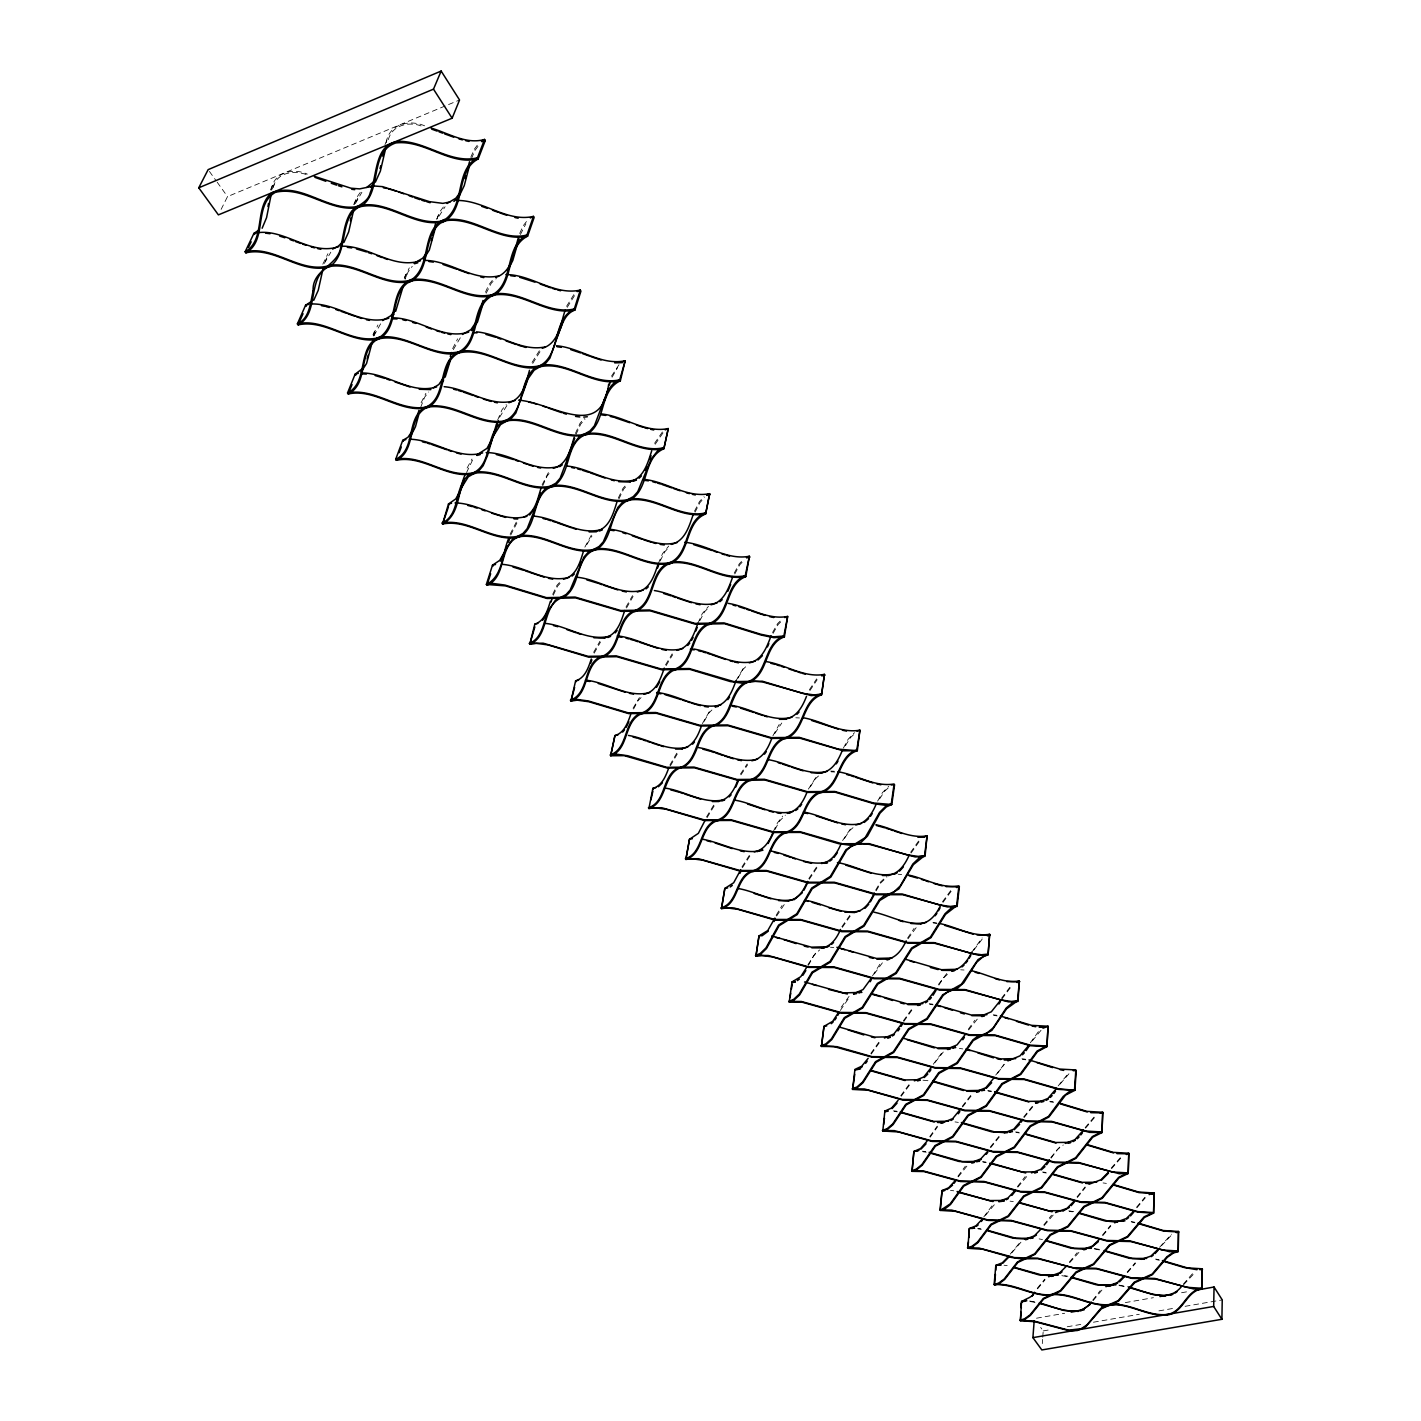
<?xml version="1.0" encoding="UTF-8"?>
<svg xmlns="http://www.w3.org/2000/svg" width="1421" height="1421" viewBox="0 0 1421 1421"><rect width="100%" height="100%" fill="white"/><g stroke="black" fill="none" stroke-linecap="round" stroke-linejoin="round"><path stroke-width="0.75" stroke-dasharray="5 3.75" d="M1042.303 1343.609L1042.605 1339.381M1042.748 1337.268L1043.209 1330.926L1040.669 1327.409M271.233 190.236C273.152 172.492 293.028 167.465 307.327 174.126M420.616 407.454L424.701 397.098L428.733 391.983M354.078 204.642L357.008 197.057L361.147 191.178M466.568 472.518L472.625 459.942M386.21 142.633C388.892 123.574 410.403 118.955 425.643 126.291M497.67 419.994L502.057 409.692L506.231 404.594M373.208 334.841L377.915 324.983M373.901 335.836L380.775 323.526M510.121 534.189L516.267 522.146M510.743 535.06L516.889 523.035M404.381 278.143L409.301 267.876M406.477 275.39L405.092 279.173L408.093 271.944L412.25 266.349M436.904 219.029L440.048 211.48L444.382 205.636M542.111 484.827L548.524 472.323M542.733 485.733L547.209 475.875L551.384 471.008M471.541 158.459L474.863 150.59L479.357 144.48M575.381 433.494L580.07 423.227L584.404 418.165M576.02 434.435L580.692 424.186L585.026 419.106M658.243 563.64L662.577 553.586L668.687 546.09M421.113 402.782L425.891 393.351M552.662 594.387L556.996 585.292L561.046 580.816M553.249 595.239L557.583 586.145L561.632 581.669M470.777 157.305L474.152 149.471L478.646 143.361M452.642 348.642L457.633 338.837M453.317 349.619L460.546 337.381M584.848 547.156L591.331 535.184M485.485 292.229L488.682 285.035L493.016 279.475M486.16 293.259L491.382 283.045L496.373 278.463M436.727 219.207L438.361 215.086M519.713 233.435L523.088 225.921L527.582 220.113M520.406 234.501L525.859 223.843M618.295 498.043L623.055 488.238L627.389 483.389M618.899 498.949L623.659 489.144L627.993 484.312M697.906 623.215L702.311 613.57L708.44 606.394M404.274 278.09L405.767 274.36M373.705 335.942L375.215 332.194M372.995 334.947L374.505 331.2M669.859 765.102L677.497 751.904M273.223 187.323C276.846 171.568 295.461 169.969 308.073 175.209M593.605 652.363L599.893 641.315M670.392 765.848L678.03 752.668M467.118 468.042L471.967 459.036M594.173 653.18L600.461 642.132M499.588 417.241L506.888 405.553M625.968 607.104L632.505 595.648M626.537 607.957L633.091 596.483M702.383 723.591L710.34 709.914M532.058 362.426L539.66 350.241M532.715 363.421L540.3 351.236M660.143 560.975L664.939 551.597L669.273 546.961M736.096 680.57L744.409 666.378M566.553 306.332L574.475 293.614M567.21 307.345L575.132 294.644M694.478 511.276L699.505 501.506L703.999 496.693M695.047 512.164L700.091 502.412L704.567 497.599M384.967 144.587L387.613 138.494M706.539 816.933L714.23 804.25M707.054 817.661L714.745 804.997M353.793 204.429L357.008 197.057M355.339 203.665L361.893 192.261M633.056 708.226L639.397 697.622M322.816 264.199L327.914 253.737M324.361 263.382L330.809 252.192M633.606 709.008L638.065 700.642L642.114 696.539M773.273 831.676L777.358 823.079L782.651 816.116M325.285 261.286L326.812 257.823M356.156 201.746L357.755 198.141M388.359 139.613C392.072 125.226 408.662 121.247 421.238 125.972M665.543 664.85L672.151 653.855M666.094 665.65L672.701 654.672M772.9 735.829L779.223 724.426M699.807 620.657L704.674 611.669L708.99 607.247M611.474 376.228L619.432 364.096M612.096 377.204L617.655 367.506M734.248 573.072L739.346 563.728L743.805 559.128M734.817 573.942L739.897 564.599L744.373 559.998M741.94 866.988L749.702 854.803M742.437 867.698L750.199 855.513M775.067 829.455L779.436 821.214L785.351 815.139M704.212 721.246L708.919 712.933L713.076 708.848M586.784 544.634L591.935 536.054M808.371 789.117L816.791 776.044M439.071 216.152L445.093 206.72M737.996 678.119L742.899 669.486L747.215 665.259M270.434 189.934L273.951 182.616M272.086 189.188L274.715 183.7M654.566 443.316L662.559 431.735M655.17 444.258L663.163 432.677M772.527 632.54L777.66 623.57L782.118 619.183M773.077 633.375L778.193 624.423L782.651 620.018M843.399 748.05L848.177 739.222L854.501 732.668M807.927 964.717L817.057 950.773M808.389 965.374L813.931 955.356L819.633 949.921M776.15 915.337L782.065 905.497M776.63 916.012L784.428 904.289M808.798 878.569L816.933 866.437M809.277 879.279L817.412 867.147M740.448 774.108L747.144 763.983M740.963 774.854L747.659 764.729M842.617 840.522L851.055 827.963M221.125 209.384L227.52 196.595L459.551 99.985M774.8 733.485L781.781 723.005M877.627 801.107L882.441 792.634L888.747 786.364M809.384 689.789L816.649 678.901M809.899 690.588L817.164 679.718M840.344 1010.438L849.509 997.027M872.476 975.89L880.079 963.847M841.871 926.723L850.024 915.053M842.333 927.398L850.486 915.728M875.656 890.15L880.31 882.281L886.384 876.455M876.118 890.86L880.771 882.974L886.846 877.166M810.29 786.861L815.263 778.921L819.544 775.031M910.63 852.316L919.458 839.829M911.11 853.026L919.92 840.557M845.388 745.723L850.575 737.481L854.998 733.449M870.807 1053.458L880.025 1040.527M871.251 1054.062L880.469 1041.149M841.179 1007.258L849.065 996.387M903.383 1020.793L912.957 1007.453M903.809 1021.433L913.383 1008.093M874.288 973.918L882.477 962.692M907.593 938.109L914.094 928.375M908.037 938.784L916.545 927.185M971.804 952.194L982.16 937.949M844.518 838.372L849.527 830.734L853.79 827.004M942.514 901.731L951.36 889.741M942.958 902.424L951.804 890.434M900.754 1095.698L910.008 1083.246M901.18 1096.302L910.435 1083.85M879.599 798.886L884.821 790.982L889.226 787.11M933.277 1064.258L942.887 1051.398M938.446 984.451L946.972 973.278M938.89 985.09L943.58 977.808L949.619 972.444M1001.556 998.235L1011.93 984.522M1001.983 998.892L1012.338 985.179M973.74 950.152L982.586 938.624M929.76 1136.64L937.167 1126.178M930.169 1137.209L937.576 1126.764M962.23 1106.337L971.857 1093.939M962.639 1106.941L972.266 1094.543M935.071 1062.428L943.295 1052.02M995.73 1075.075L1005.731 1062.286M968.305 1029.266L974.842 1020.242M968.713 1029.905L977.257 1019.159M1030.332 1042.783L1038.662 1031.291M957.878 1176.304L965.321 1166.215M958.269 1176.872L967.577 1165.273M990.259 1147.102L999.922 1135.148M990.668 1147.688L1000.313 1135.734M1023.688 1116.977L1033.689 1104.65M1024.079 1117.563L1034.079 1105.236M997.578 1073.246L1004.15 1064.56M1058.183 1085.893L1068.556 1073.157M1032.25 1040.9L1041.113 1030.207M983.794 1216.909L992.604 1205.026M985.517 1215.31L994.842 1204.12M1017.436 1186.624L1025.18 1176.57M1017.827 1187.174L1027.49 1175.647M1050.758 1157.582L1060.777 1145.681M1051.149 1158.151L1057.366 1149.571L1063.299 1144.971M1085.147 1127.617L1095.52 1115.343M1085.52 1128.203L1095.893 1115.947M1060.084 1084.063L1068.947 1073.779M1010.224 1254.157L1020.917 1241.279M1011.947 1252.612L1021.29 1241.812M1043.796 1224.92L1051.558 1215.221M1044.169 1225.47L1053.831 1214.333M1077.011 1196.926L1085.058 1186.926M1077.384 1197.477L1085.431 1187.494M1111.258 1168.044L1121.631 1156.214M1111.613 1168.613L1122.004 1156.783M1037.241 1288.314L1044.737 1279.22M1037.596 1288.829L1045.11 1279.735M1069.356 1262.097L1077.136 1252.718M1069.729 1262.612L1079.392 1251.865M1102.465 1235.062L1110.512 1225.435M1102.82 1235.613L1110.867 1225.968M1136.569 1207.228L1144.917 1197.281M1136.924 1207.779L1145.273 1197.85M1092.749 1300.144L1100.209 1290.659M1093.104 1300.641L1102.305 1289.611M1127.155 1272.079L1135.201 1262.772M1127.492 1272.594L1135.539 1263.287M1159.572 1247.318L1171.455 1234.192M1161.454 1245.755L1171.81 1234.742M1183.391 1284.104L1193.267 1272.807M1183.711 1284.62L1195.594 1271.955M1036.513 1318.208L1064.649 1313.27M1125.29 1302.613L1153.426 1297.675M1181.579 1292.737L1188.08 1291.582M1043.209 1330.926L1049.764 1329.79M1067.224 1326.77L1082.518 1324.123M1093.424 1322.223L1139.269 1314.283M1158.914 1310.873L1174.208 1308.226M1185.114 1306.325L1222.238 1299.895M795.813 717.783L799.437 717.96M830.681 771.07L834.234 771.248M831.178 771.834L834.731 772.012M898.196 874.27L901.642 874.466M830.486 947.256L833.79 947.452M960.703 969.815L964.042 970.01M922.993 1080.191L929.529 1080.884M932.94 922.371L936.528 922.868M933.384 923.046L936.972 923.561M929.227 1003.688L932.691 1004.185M929.654 1004.327L933.135 1004.825M993.279 1014.772L996.76 1015.269M993.688 1015.411L997.169 1015.908M959.388 1048.432L962.799 1048.911M1021.983 1058.716L1025.394 1059.213M1022.374 1059.338L1025.802 1059.817M987.755 1090.529L991.13 1091.008M988.163 1091.133L991.521 1091.612M1049.764 1101.257L1053.121 1101.737M1050.155 1101.861L1053.512 1102.341M893.578 1110.778L896.882 1111.24M894.004 1111.364L897.308 1111.826M955.019 1121.915L958.322 1122.395M1015.642 1131.898L1018.946 1132.359M1016.033 1132.466L1019.337 1132.946M922.495 1151.188L925.746 1151.649M922.904 1151.756L926.155 1152.218M982.586 1161.579L985.837 1162.041M982.977 1162.147L986.227 1162.609M1042.659 1171.97L1045.927 1172.449M1043.032 1172.538L1046.3 1173M1103.087 1182.929L1106.355 1183.391M950.525 1190.354L953.74 1190.816M1010.065 1201.136L1013.28 1201.598M1068.841 1210.834L1075.431 1211.971M1069.214 1211.367L1072.429 1211.829M977.719 1228.348L980.881 1228.81M978.092 1228.899L981.254 1229.343M1094.241 1248.508L1100.724 1249.645M1094.596 1249.041L1101.08 1250.178M1004.096 1265.223L1007.205 1265.667M1061.86 1275.667L1068.237 1276.786M1118.895 1285.081L1128.647 1287.017M1119.233 1285.596L1125.61 1286.698M1029.692 1301.014L1035.98 1302.116M1030.065 1301.512L1036.353 1302.613M1155.664 1259.042L1158.985 1259.717M1156.019 1259.574L1159.323 1260.249M1039.142 1238.899L1042.463 1239.556M1064.613 1275.596L1067.882 1276.253M1131.205 1221.527L1134.58 1222.202M1131.56 1222.06L1134.917 1222.753M209.42 171.426L215.885 180.414M217.182 182.208L227.52 196.595"/><path stroke-width="1.5" d="M1034.186 1320.713L1032.907 1337.641L1041.842 1349.95L1221.9 1319.292L1222.238 1299.895L1214.049 1287.017L1196.731 1290.073M1221.9 1319.292L1213.676 1306.45L1214.049 1287.017M1162.414 1260.569L1187.21 1267.852L1202.202 1268.811L1202.095 1288.794C1186.162 1291.121 1183.462 1312.578 1167.582 1314.976C1146.783 1317.303 1128.167 1301.512 1107.279 1305.295C1086.568 1305.526 1067.846 1291.156 1046.815 1295.366C1028.893 1294.122 1011.876 1283.66 994.132 1284.531L995.819 1265.383L1002.356 1262.789L1008.839 1256.164M1060.315 1103.389L1086.852 1111.364L1102.732 1112.27L1101.986 1132.555L1092.678 1137.209L1075.981 1158.346L1057.792 1167.352L1041.717 1187.867L1023.99 1196.571L1008.501 1216.465L991.219 1224.884L977.968 1242.576L972.444 1246.768L967.843 1248.295L969.335 1228.543L975.907 1225.843L982.408 1218.987M1021.06 1312.24L1020.385 1320.731L1034.914 1321.708L1068.983 1330.66L1077.225 1330.553L1085.697 1326.788L1101.257 1308.865L1118.576 1301.121L1134.686 1282.666L1152.431 1274.655L1167.28 1257.301L1173.337 1253.073L1178.222 1251.546L1178.489 1231.474L1163.266 1230.515L1138.061 1223.072M1021.397 1307.995C1018.075 1297.87 1031.557 1300.41 1034.488 1292.24M995.446 1274.406L994.505 1285.046L999.07 1283.589L1004.576 1279.539L1017.862 1262.452L1035.021 1254.352L1050.528 1235.151L1068.13 1226.785L1084.223 1206.98L1102.27 1198.329L1118.966 1177.938L1128.203 1173.48L1128.789 1153.266L1113.123 1152.342L1087.047 1144.544M995.819 1270.161L995.819 1265.383L1001.148 1265.01M968.465 1241.883L967.843 1248.295L982.781 1249.254L1011.45 1257.443L1020.971 1258.793L1038.058 1258.704L1076.496 1268.704L1096.675 1268.846L1131.827 1278.367L1155.273 1278.989L1193.516 1288.936L1202.095 1288.794L1202.202 1268.811L1199.715 1269.415M968.891 1237.62L969.335 1228.543L974.717 1228.153M955.161 1180.673L948.677 1187.778L942.052 1190.585L940.365 1210.408L955.516 1211.349L988.057 1220.408L1011.645 1220.959L1047.472 1230.693L1071.15 1231.243L1106.888 1240.977L1130.672 1241.545L1169.519 1251.706L1178.222 1251.546L1178.489 1231.474L1175.966 1232.114M883.631 1124.562L884.466 1118.096M854.749 1074.312L852.618 1089.41L868.426 1090.298L902.672 1100.014L927.274 1100.369L964.983 1110.796L989.673 1111.169L1027.259 1121.578L1052.055 1121.968L1089.552 1132.359L1101.986 1132.555L1102.732 1112.27L1100.138 1112.998M789.952 997.684L790.68 993.368M791.408 989.034L792.136 984.717M766.203 661.6C785.795 664.691 804.108 678.101 824.464 674.371L821.533 694.869C800.503 701.85 805.796 734.604 782.918 739.346C765.653 748.316 769.667 776.843 748.476 781.141C731.726 789.739 735.865 817.484 715.26 821.462C699.558 829.171 703.448 854.092 685.828 859.456L689.487 839.26L698.368 833.345L705.313 819.899M267.965 206.507L268.516 203.487M270.967 195.583L266.562 217.679L262.139 228.23M350.365 220.823L350.987 217.822M382.906 156.381L383.581 153.237M684.727 542.289C706.788 544.261 726.788 560.585 749.4 556.25L745.794 576.642C723.911 584.795 731.087 619.325 707.178 625.151C689.363 635.294 694.993 665.365 672.861 670.676C655.596 680.375 661.316 709.594 639.805 714.532C623.641 723.253 628.935 749.435 610.639 755.777L614.938 735.581C624.263 732.881 627.78 722.827 630.675 714.585M686.29 857.289L689.487 839.26L692.364 838.71M322.94 269.155L318.251 290.275L313.721 300.328M371.787 343.775L366.547 363.474L361.112 371.893M351.928 213.31L352.586 210.361M353.669 209.953L348.66 231.943L343.918 242.44M402.836 287.451L395.677 311.306M650.907 799.881L652.896 791.231M385.73 148.175L380.366 171.106L375.41 182.048M432.748 235.14L433.458 232.156M643.624 479.374C666.165 481.346 686.556 498.256 709.647 493.673L705.633 513.976C683.323 522.786 691.53 558.258 667.071 564.705C648.988 575.487 655.49 606.376 632.878 612.256C615.346 622.558 621.918 652.559 599.946 658.03C583.534 667.337 589.591 694.176 570.94 701.05L575.612 680.872C585.168 677.959 588.472 667.479 591.296 658.989M467.154 171.035L469.498 161.745M469.001 167.447L464.223 185.689L458.947 196.578M417.934 414.346L418.911 410.385M418.591 415.287L415.447 426.762L410.758 435.945M448.219 364.788L449.249 360.668M449.924 361.644L445.182 377.116M431.274 241.002L432.02 238.089M434.506 227.662L435.643 223.257M435.981 225.797L429.302 250.078L423.422 259.226M481.879 304.769L482.998 300.47M483.673 301.501L477.545 321.892L471.63 330.613M465.218 178.726L466.017 175.689M514.722 250.931L518.345 237.627M464.845 475.325C457.846 491.257 459.853 515.006 442.553 524.029L448.468 504.011L455.786 498.895L460.546 490.103M464.472 480.014L458.255 497.208M574.617 687.48L570.94 701.05L577.263 700.18L588.845 701.743L628.704 713.626L656.413 713.306L700.233 726.024L728.085 725.722L771.763 738.423L799.739 738.156L843.275 750.821L857.307 750.697L859.936 730.181C839.971 733.716 821.995 720.749 802.776 717.694M450.297 356.547L451.398 352.515M380.029 168.548L380.828 165.653M496.515 423.867L487.492 455.573L483.158 465.697L479.055 470.635L468.308 476.799L461.274 488.042M496.089 428.751L489.552 446.62M529.5 370.313C526.019 382.533 523.088 398.75 508.807 402.729M528.985 375.375L522.111 393.972M513.478 255.283L514.313 252.387M519.02 238.692L512.803 260.469L507.457 270.86M367.151 358.927L368.252 355.09M563.267 319.796L560.762 328.198M509.002 537.742C501.95 553.071 503.389 576.073 486.373 584.44L505.503 585.896L547.067 598.49L575.683 597.921L621.35 611.367L650.108 610.835L695.615 624.245L724.532 623.73L761.212 635.063L773.894 637.692L784.392 636.892L787.66 616.43C766.896 620.373 748.228 606.501 728.227 603.357M508.558 542.254L509.624 538.612M550.407 601.296C547.671 610.053 544.598 620.977 534.829 624.139L529.767 644.264L536.179 643.322L547.973 644.921L588.667 657.141L616.821 656.697L661.547 669.771L689.824 669.362L730.252 681.547L742.046 683.128L755.19 681.316L762.846 682.027L811.213 695.597L821.533 694.869L824.464 674.371L821.587 675.472M534.847 626.892L529.767 644.264C550.389 636.111 541.081 602.717 564.155 597.033C581.828 585.932 574.439 555.167 597.069 549.11C615.311 537.493 607.993 505.769 631.279 499.286C649.504 487.74 642.914 457.598 663.856 448.77L668.261 428.556C644.69 433.405 623.89 415.873 600.87 413.902M497.172 424.808L498.327 420.936M540.939 488.522C537.564 498.86 535.38 512.821 523.727 517.084M540.424 493.211L535.397 507.368L529.642 515.024M574.137 437.331C570.567 449.178 567.228 464.703 553.32 468.326M574.759 438.272L566.517 459.978M565.132 310.329C560.496 324.041 558.684 343.349 542.307 348.305M559.732 330.276L549.909 358.128L545.504 363.492L534.118 370.206L528.008 378.803L515.859 413.014L511.596 418.147L500.547 424.595L493.211 436.3M608.685 384.061C601.332 441.753 551.881 402.463 518.594 400.171M608.046 389.105L605.453 397.134M507.51 545.877L500.37 561.188M550.993 602.131L552.094 598.65M490.654 573.764L486.994 585.292C508.008 576.482 497.634 542.271 521.205 535.948C539.127 524.154 530.797 492.554 553.924 485.858C572.432 473.477 564.137 440.901 587.957 433.725C606.465 421.398 598.987 390.42 620.338 380.846L625.187 360.756C601.119 365.89 579.875 347.701 556.357 345.729M583.622 550.691C580.194 561.775 576.624 576.144 563.498 579.2M617.016 501.737C613.339 513.212 609.645 528.061 596.11 531.365M604.44 399.177L594.404 425.803L589.981 430.918L578.702 437.313L572.574 445.519L560.123 478.238L555.877 483.158L544.9 489.286L540.691 494.153L527.191 528.63L523.088 533.355L512.43 539.216L505.325 549.98M609.307 385.038L610.639 381.041M651.724 450.812C647.816 462.695 643.979 478.078 630 481.63M649.717 459.534L651.031 455.644M590.727 663.127L591.864 659.806M443.21 522.111L448.45 506.817M624.707 610.515C621.19 621.279 617.282 635.027 604.493 637.816M658.243 563.64C654.477 574.759 650.445 589.005 637.265 592.006M657.55 568.098L658.811 564.51M693.075 514.935C689.078 526.445 684.904 541.17 671.28 544.403M664.264 668.101C660.641 678.545 656.449 691.743 643.979 694.265M399.159 452.695L401.273 447.011M697.906 623.215C694.052 633.997 689.718 647.639 676.876 650.374M695.881 630.924L697.16 627.496M732.827 576.589C728.742 587.743 724.266 601.847 710.997 604.795M668.669 768.193C665.685 776.186 661.991 785.831 652.878 788.335L648.9 808.531L655.063 807.767L666.236 809.295L704.532 820.556L731.389 820.45L773.504 832.511L800.485 832.422L838.532 843.648L849.722 845.175L862.316 843.683L869.581 844.394L915.16 856.934L925.035 856.383L927.078 835.85C909.262 838.923 892.903 828.319 875.94 824.748M430.989 128.05C448.183 132.97 466.088 144.818 484.561 139.453L485.272 140.59L478.166 158.957C453.548 172.03 467.829 212.546 440.492 223.115C421.007 237.964 432.695 273.258 407.454 282.957C388.626 297.096 400.242 331.235 375.783 340.312C358.163 353.225 368.643 383.599 348.234 393.972L347.523 392.995L355.126 374.185L362.533 368.554M548.755 609.005C543.461 620.728 543.124 638.189 529.163 643.447L543.177 643.198L588.081 656.324L616.234 655.88L660.978 668.954L689.274 668.545L733.858 681.6L762.313 681.21L802.581 693.359L814.393 694.958L821.018 694.052C799.987 701.05 805.281 733.822 782.385 738.547C765.12 747.553 769.152 776.079 747.961 780.378C731.211 788.975 735.35 816.755 714.745 820.734C699.043 828.425 702.933 853.364 685.313 858.728L698.493 858.71L739.95 870.505L766.399 870.487L807.732 882.246L834.305 882.246L875.496 893.987L902.193 894.004L939.405 904.928L950.4 906.438L956.653 905.745L945.516 914.378L930.933 937.7L912.016 948.748L896.207 973.456L877.823 984.114L862.636 1008.022L844.749 1018.306L831.853 1039.479L826.258 1044.559L821.445 1046.424L823.985 1026.353L832.67 1021.344L838.603 1012.356M701.121 726.788C697.889 736.131 692.844 746.664 682.044 748.689M579.377 565.647L580.692 562.29M736.096 680.57C732.17 691.032 727.552 704.106 715.029 706.592M512.111 259.421C509.571 267.503 504.046 274.821 495.68 277.432M352.035 384.558L348.234 393.972C376.583 387.755 402.019 415.785 430.403 406.815C457.74 404.115 481.968 428.876 509.357 420.527C536.694 417.827 560.886 442.57 588.294 434.24C614.582 431.682 637.514 454.223 663.856 448.77L668.261 428.556L665.259 429.906M730.66 584.599L727.747 591.385M771.088 635.898C766.914 646.715 762.171 660.232 749.24 662.914M452.127 118.209L459.551 99.985L441.149 71.05L208.141 169.632L198.762 187.803L218.39 214.873L452.127 118.209L433.494 89.15L441.149 71.05M737.836 780.182C734.515 789.259 729.31 799.33 718.76 801.195M738.352 780.928L735.776 786.968M491.968 439.213L487.012 448.361L476.639 455.004M771.55 739.009C768.033 748.352 762.668 758.778 751.816 760.786M767.411 646.928L768.85 643.589M806.506 696.308C802.776 705.953 797.27 716.735 786.062 718.902M740.696 869.847L733.68 882.761L724.834 888.427L721.477 908.605L727.481 907.93L738.281 909.422L775.138 920.133L801.195 920.186L841.729 931.661L867.894 931.75L908.303 943.189L934.609 943.295L978.501 955.232L988.075 954.788L989.638 934.308C972.444 937.061 956.67 927.096 940.293 923.65M739.968 873.382L741.194 870.54M303.028 313.704L298.126 324.876L297.38 323.864L305.568 305.249L310.879 301.803M628.864 721.69L626.11 727.41M773.273 831.676C769.862 840.504 764.498 850.149 754.214 851.854M504.562 551.899L499.748 560.336L492.465 565.221L486.373 584.44L492.874 583.445L504.899 585.043L546.463 597.637L575.079 597.069L620.764 610.515L649.521 609.982L695.064 623.41L723.964 622.895L760.661 634.21L773.361 636.839L783.859 636.04L787.66 616.43L784.747 617.584M773.77 832.404L768.157 843.488M807.021 792.172C803.398 801.249 797.892 811.213 787.287 813.061M602.433 404.434C606.11 395.216 609.2 383.528 619.698 379.851L625.187 360.756L622.132 362.177M841.978 751.212C838.159 760.572 832.493 770.893 821.551 772.882M774.889 918.073L767.784 930.524L758.992 935.959L755.936 956.102L761.851 955.48L772.473 956.937L808.638 967.381L834.305 967.523L874.093 978.714L899.884 978.891L939.565 990.046L965.463 990.242L1008.555 1001.894L1018.004 1001.485L1019.337 981.041C1002.462 983.669 986.956 974.007 970.863 970.614M774.108 921.501L775.369 918.765M807.483 881.411C803.984 890.008 798.478 899.227 788.424 900.79M807.963 882.104L803.86 890.328M547.511 612.22L542.644 620.284M548.328 610.444L555.487 600.142L566.055 594.546L570.158 590.035L583.96 557.014L588.152 552.36L599.023 546.534L603.286 541.827L617.78 507.528L622.149 502.679L633.322 496.604L637.727 491.719L651.12 459.161L657.497 450.99L663.252 447.828C634.814 453.992 609.467 426.016 581.011 434.968C553.693 437.668 529.5 412.889 502.128 421.255C474.809 423.973 450.581 399.177 423.227 407.561C396.903 410.118 373.847 387.524 347.523 392.995C369.709 381.84 355.765 345.037 380.899 336.422C399.585 322.123 388.04 287.966 412.729 278.889C432.055 263.862 420.474 228.55 445.945 218.852C465.271 203.754 454.809 170.111 477.438 157.838L484.561 139.453L481.417 141.123M841.232 843.452C837.537 852.298 831.889 861.837 821.533 863.524M248.515 247.325L251.162 241.801M876.171 804.162C872.281 813.256 866.49 823.114 855.797 824.944M645.294 470.298L646.91 466.941M840.539 929.458C836.933 937.807 831.338 946.635 821.498 948.073M874.27 892.974C870.487 901.571 864.732 910.701 854.607 912.246M874.732 893.685L870.38 901.855M413.458 429.231L407.969 437.277L402.729 440.386L395.66 459.374L396.335 460.297C424.133 454.418 449.036 481.417 476.888 472.909C503.656 470.404 527.404 494.277 554.243 486.337C581.029 483.851 604.742 507.688 631.617 499.766C657.355 497.403 679.842 519.145 705.633 513.976L709.647 493.673L706.663 494.934M444.507 376.156L438.823 384.54L433.441 387.773M909.174 855.229C905.195 864.075 899.28 873.506 888.853 875.176M476.87 320.88L470.955 329.619L462.464 334.432M806.666 967.346L800.769 976.689L792.03 981.911L789.223 1002.018L801.835 1002.125L841.019 1013.066L866.33 1013.297L905.408 1024.204L930.808 1024.452L969.761 1035.358L995.286 1035.625L1030.456 1045.732L1046.94 1046.638L1048.059 1026.228L1031.699 1025.358L1000.402 1016.015M906.172 940.826C902.317 949.175 896.456 957.914 886.562 959.335M659.735 681.867L656.52 687.32M941.022 904.555C936.972 913.135 930.968 922.176 920.772 923.703M691.512 640.445L693.093 637.478M556.002 339.157C561.508 329.104 562.574 314.556 574.954 310.027L580.94 291.127L580.283 290.097C554.279 295.834 531.632 274.448 505.858 274.573M837.715 1015.464L839.047 1012.978M871.126 978.518L863.062 989.567L853.488 993.794M870.203 981.733L871.588 979.158M971.804 952.194C967.683 960.543 961.591 969.193 951.608 970.596M938.482 910.772L939.992 908.037M902.015 1023.333L893.916 1033.973L884.43 1038.023M901.056 1026.424L902.442 1023.955M805.814 970.579L802.901 975.286M935.604 989.673L927.203 1000.686L917.469 1004.878M936.03 990.33L933.029 995.304M969.229 958.18L970.756 955.551M931.91 1066.709L923.792 1076.958L914.378 1080.848M965.427 1034.31L957.008 1044.897L947.363 1048.929M1000.064 1000.846L991.325 1011.788L981.431 1015.944M998.945 1004.025L1000.473 1001.485M960.845 1108.7L952.709 1118.593L941.111 1123.318M836.312 763.859L837.999 761.141M868.178 1058.29L861.712 1066.212L854.927 1069.391L852.618 1089.41L857.378 1087.616L862.973 1082.731L875.958 1062.322L893.738 1052.446L908.996 1029.426L927.256 1019.194L943.153 995.428L947.381 992.142L957.63 988.146L963.775 982.746L976.564 962.39L982.835 956.866L988.075 954.788L989.638 934.308L986.92 935.178M994.291 1077.509L985.854 1087.704L976.298 1091.559M460.262 192.279L455.892 198.176L447.064 203.505M1028.822 1045.288L1020.083 1055.821L1007.898 1060.901M1029.23 1045.909L1026.069 1050.67M426.939 252.529L422.73 258.178L414.15 263.258M394.985 310.293L390.917 315.711L382.604 320.56M837.395 852.671L833.985 857.467M870.451 816.311L872.139 813.7M898.09 1100.387L891.606 1108.025L884.874 1111.062L882.796 1131.009L898.374 1131.933L932.034 1141.418L956.28 1141.845L993.35 1152.022L1017.702 1152.467L1054.648 1162.627L1079.09 1163.089L1119.268 1173.71L1128.203 1173.48L1128.789 1153.266L1126.214 1153.959M1022.232 1119.322L1013.795 1129.162L1004.327 1132.857M1021.131 1122.199L1022.623 1119.908M929.423 1071.949L930.915 1069.693M1056.656 1088.291L1047.916 1098.451L1035.856 1103.318M962.834 1039.728L964.362 1037.383M441.682 383.137L443.565 380.331M927.078 1141.152L920.595 1148.523L913.898 1151.436L912.033 1171.33L923.952 1171.561L960.489 1181.526L984.398 1182.023L1020.829 1191.97L1044.844 1192.468L1081.168 1202.415L1105.289 1202.93L1138.079 1212.149L1153.603 1213.125L1154.012 1192.983L1138.594 1192.024L1112.945 1184.421M1049.302 1159.838L1040.865 1169.323L1031.486 1172.876M1049.675 1160.406L1046.638 1164.705M958.34 1113.762L959.832 1111.577M1083.619 1129.944L1074.88 1139.731L1065.27 1143.408M727.801 699.665L729.577 697.107M834.802 1020.012L836.312 1017.827M954.113 1183.267L955.551 1181.224M935.178 915.781L936.883 913.383M987.435 1151.596L980.739 1158.914L971.484 1162.502M986.334 1154.278L987.844 1152.165M764.48 754.178L766.256 751.709M1053.885 1093.495L1055.501 1091.257M865.655 1063.281L867.183 1061.185M897.983 1030.953L899.582 1028.768M981.343 1221.492L982.781 1219.52M965.907 963.012L967.612 960.685M1014.612 1190.94L1007.898 1198.01L998.732 1201.456M1014.985 1191.508L1011.894 1195.416M1080.813 1134.953L1082.447 1132.803M799.845 806.737L801.639 804.375M897.077 1103.158L892.033 1108.611M1009.212 1256.679L1002.711 1263.305M1040.954 1229.112L1034.239 1235.933L1025.163 1239.236M1074.045 1201.225L1067.118 1208.259L1055.537 1212.593M1074.418 1201.775L1071.185 1205.683M1108.167 1172.485L1101.009 1179.732L1089.161 1184.208M1108.54 1173.053L1101.364 1180.3M802.297 892.761L794.144 899.706M926.048 1143.834L920.986 1149.092M991.663 1082.731L986.263 1088.308M1066.496 1266.129L1059.8 1272.719L1048.591 1276.751M1099.481 1239.236L1092.571 1246.022L1083.353 1249.29M1133.478 1211.509L1126.32 1218.508L1114.579 1222.806M1133.834 1212.06L1130.494 1215.932M615.222 632.878L617.123 630.533M868.746 904.271L864.98 908.356M903.383 866.917L899.475 871.144M1019.585 1124.366L1014.185 1129.748M1091.31 1302.062C1078.752 1319.718 1055.448 1306.858 1039.337 1302.933M1124.171 1276.111L1117.261 1282.666L1105.893 1286.662M1124.508 1276.626L1119.517 1281.831M374.682 180.964L366.778 187.43M1158.008 1249.361L1150.886 1256.111L1141.543 1259.361M1158.364 1249.894L1155.024 1253.624M343.189 241.392L338.447 246.064L332.603 249.101M687.764 645.454L689.753 643.127M622.629 732.081L624.494 729.914M1181.81 1286.076C1168.773 1303.892 1145.184 1291.298 1128.647 1287.017M391.628 316.723L393.812 314.236M762.366 655.72L758.015 659.983M929.6 999.567L931.394 997.542M692.56 744.195L694.478 742.046M662.346 782.918L658.403 786.737M1031.841 1296.307L1033.387 1294.602M927.842 1074.045L924.201 1077.562M1098.273 1241.723L1090.848 1247.709M797.021 714.266L799.082 712.028M729.186 796.897L731.105 794.836M1090.138 1304.407L1080.777 1310.855M1022.498 1054.755L1024.346 1052.819M952.585 1185.15L947.061 1189.537M1050.314 1097.438L1052.162 1095.573M868.586 818.656L864.27 822.422M768.264 931.199L762.029 935.782M1044.968 1166.641L1041.256 1169.892M1077.26 1138.754L1079.107 1136.96M831.622 944.326L833.541 942.496M639.095 478.22L641.422 475.982M572.13 576.073L574.315 574.031M831.267 1023.688L833.115 1021.983M646.022 588.898L648.26 586.855M962.017 966.919L964.06 965.108M719.879 601.705L722.188 599.68M259.279 229.776L253.915 233.399L245.123 251.801L245.869 252.849C275.425 245.869 301.963 276.171 331.502 266.189C360.028 263.045 385.304 289.777 413.813 280.488C442.357 277.361 467.598 304.076 496.124 294.786C523.585 291.82 547.476 316.155 574.954 310.027L574.297 308.996L580.283 290.097L577.21 291.589M370.526 186.933L373.137 184.766M453.903 201.409L456.585 199.26M795.653 810.521L797.874 808.798M976.298 1226.376L978.128 1224.955M730.234 886.988L732.312 885.39M1069.409 1207.353L1063.121 1210.941M1036.495 1235.062L1030.349 1238.526M829.811 861.108L831.995 859.456M1126.675 1219.058L1128.647 1217.602M1060.173 1273.234L1062.038 1271.884M797.323 980.597L799.384 979.105M1151.223 1256.644L1153.195 1255.24M559.714 466.656L562.29 464.88M1175.043 1293.11L1176.997 1291.76M925.462 1002.782L927.629 1001.325M892.246 1036.016L894.36 1034.612M862.138 1066.834L857.84 1069.249M951.04 1120.476L953.118 1119.18M1046.14 1100.387L1048.307 1099.055M981.129 1159.483L976.795 1161.721M1073.104 1141.596L1075.253 1140.317M1006.228 1199.768L1008.288 1198.56M762.384 849.421L757.34 851.641M1117.617 1283.181L1108.469 1286.307M245.869 252.849C268.054 240.344 253.08 204.731 275.443 192.315C303.508 185.796 328.002 211.125 356.103 207.928C387.365 197.004 415.749 231.445 447.047 220.521C475.129 217.324 499.535 242.618 527.617 236.135L534.136 217.484L533.461 216.401C506.871 222.475 483.744 200.237 457.384 200.468M894.75 874.057L897.219 872.778M827.146 947.043L829.509 945.853M530.335 217.981L533.461 216.401L526.925 235.051C502.768 247.13 515.716 286.598 488.966 296.19C469.765 310.115 480.316 344.486 455.608 353.296C437.029 366.565 447.544 399.834 423.582 408.076C406.211 420.172 415.714 449.818 395.66 459.374C423.476 453.494 448.379 480.511 476.23 471.985C503.016 469.481 526.765 493.353 553.622 485.414C580.407 482.927 604.138 506.782 630.995 498.86C656.751 496.48 679.256 518.239 705.065 513.07C682.737 521.88 690.961 557.369 666.485 563.817C648.402 574.617 654.921 605.524 632.292 611.421C614.76 621.723 621.35 651.724 599.378 657.213C582.947 666.52 589.022 693.377 570.372 700.251L576.695 699.381L588.276 700.944L628.153 712.827L655.863 712.507L699.7 725.243L727.552 724.941L771.23 737.641L799.224 737.357L838.692 749.187L857.307 750.697C836.685 757.162 841.108 789.064 818.727 793.327C801.728 801.781 804.997 829.562 784.268 833.417C767.766 841.516 771.177 868.568 750.999 872.121C735.545 879.368 738.778 903.667 721.477 908.605L724.834 888.427L727.676 887.912M859.066 992.835L861.392 991.68M396.335 460.297C418.111 449.995 405.429 414.079 430.03 406.299C448.468 392.906 438.059 359.637 462.216 351.431C481.275 337.381 470.848 303.01 495.769 294.236C514.828 280.132 505.414 247.432 527.617 236.135L526.925 235.051C496.657 242.423 469.623 210.947 439.391 221.445C410.243 224.838 384.452 197.004 355.357 206.844C326.457 210.699 300.08 181.568 271.713 192.812C253.666 207.626 266.224 239.581 245.123 251.801C274.662 244.803 301.216 275.123 330.773 265.141C359.3 261.979 384.594 288.747 413.102 279.44C441.647 276.313 466.887 303.028 495.432 293.756C522.91 290.79 546.801 315.125 574.297 308.996C550.62 320.151 562.29 358.572 536.126 367.275C517.191 380.331 526.64 413.795 502.483 421.771C484.17 434.222 493.62 466.639 470.173 474.099C453.015 485.414 461.612 514.331 441.895 523.123C469.179 517.581 493.584 543.621 520.921 535.522C547.156 533.212 570.443 556.233 596.784 548.701C623.037 546.392 646.289 569.377 672.648 561.863C697.871 559.661 719.932 580.638 745.226 575.771L749.4 556.25L746.451 557.458M952.923 1048.023L955.267 1046.922M1042.961 1028.147L1048.059 1026.228L1046.94 1046.638L1037.472 1051.664L1020.811 1074.436L1002.338 1084.205L986.334 1106.266L968.34 1115.68L952.94 1137.066L935.409 1146.179L922.282 1165.149L916.705 1169.678L912.033 1171.33L913.898 1151.436L916.563 1151.063M981.787 1090.706L984.131 1089.658M916.74 1151.33L918.978 1150.353M633.535 481.257L636.466 479.978M1009.763 1132.04L1012.072 1131.045M599.555 531.01L602.415 529.784M198.762 187.803L433.494 89.15M972.106 1228.455L974.291 1227.549M607.833 637.514L610.586 636.395M1149.109 1194.581L1154.012 1192.983L1153.603 1213.125L1144.456 1217.406L1127.741 1237.087L1109.837 1245.4L1093.726 1264.512L1076.283 1272.559L1060.741 1291.121L1043.707 1298.918L1030.385 1315.42L1024.896 1319.327L1020.385 1320.731L1021.539 1301.139L1026.797 1300.801M998.554 1265.312L1000.739 1264.441M1122.235 1221.154L1124.544 1220.248M1055.927 1275.223L1058.148 1274.371M1026.388 1300.233L1021.894 1301.636L1024.434 1301.334M1170.673 1295.064L1172.947 1294.211L1159.927 1296.538M857.076 731.229L859.936 730.181L856.81 749.915C836.187 756.398 840.628 788.3 818.212 792.563C801.213 801.035 804.499 828.834 783.753 832.688C767.269 840.788 770.679 867.858 750.501 871.41C735.03 878.658 738.281 902.974 720.98 907.93L733.964 907.948L774.64 919.44L800.698 919.511L841.25 930.968L867.432 931.057L907.859 942.514L934.148 942.62L970.65 953.26L981.485 954.752L987.648 954.113L978.021 959.584L961.466 984.167L942.709 994.771L926.812 1018.555L908.552 1028.786L893.294 1051.824L875.514 1061.7L862.529 1082.127L856.934 1087.012L852.174 1088.806L864.43 1088.966L902.246 1099.41L926.847 1099.783L964.557 1110.192L989.265 1110.583L1026.868 1120.974L1051.664 1121.382L1085.626 1131.027L1101.612 1131.969L1092.305 1136.605L1075.59 1157.778L1057.402 1166.783L1041.327 1187.299L1023.6 1196.002L1008.111 1215.914L990.828 1224.334L977.595 1242.025L972.053 1246.235L967.452 1247.762L979.069 1248.047L1014.416 1257.585L1037.685 1258.189L1072.944 1267.71L1096.319 1268.314L1131.471 1277.834L1154.936 1278.456L1186.659 1287.284L1201.757 1288.279C1185.825 1290.605 1183.125 1312.063 1167.245 1314.461C1148.132 1316.539 1131.152 1303.643 1112.163 1304.176C1090.422 1308.102 1070.972 1290.89 1049.249 1294.815C1030.243 1295.348 1013.226 1282.435 994.132 1284.531L998.697 1283.074L1004.203 1279.024L1017.489 1261.937L1034.648 1253.819L1050.155 1234.6L1067.757 1226.234L1083.85 1206.429L1101.897 1197.779L1118.611 1177.37L1127.83 1172.911L1112.092 1171.952L1078.717 1162.52L1054.258 1162.058L1017.294 1151.898L992.942 1151.454L955.871 1141.258L931.625 1140.832L894.448 1130.636L882.37 1130.423L887.095 1128.718L892.672 1124.011L905.745 1104.33L923.384 1094.827L938.73 1072.642L956.848 1062.819L972.817 1039.923L977.026 1036.762L987.169 1032.925L993.297 1027.738L1006.139 1008.128L1012.391 1002.817L1017.578 1000.828L1019.337 981.041L1016.654 981.875M648.9 808.531C668.421 802.066 662.008 771.052 683.661 766.949C700.553 757.695 695.739 729.222 716.93 724.817C734.373 715.154 729.666 685.863 751.478 681.121C768.85 671.6 764.676 643.802 784.392 636.892L783.859 636.04C762.402 643.589 768.619 677.249 745.208 682.506C727.676 692.063 732.49 721.353 710.82 726.149C693.821 735.279 698.741 763.77 677.675 768.21C661.742 776.399 666.325 801.959 648.367 807.803L661.742 807.732L704.017 819.828L730.874 819.704L773.006 831.782L799.987 831.676L841.978 843.737L869.101 843.665L907.024 854.856L918.215 856.383L924.574 855.655L913.366 864.661L898.854 888.924L879.812 900.452L864.092 926.119L845.566 937.238L830.503 962.07L812.475 972.799L799.703 994.789L794.09 1000.064L789.223 1002.018M721.957 800.947L724.621 799.987M891.304 784.96L894.591 784.729L891.784 804.499L886.384 806.879L880.043 813.132L867.503 836.045L861.304 842.138L850.735 846.703L846.454 850.433L830.841 877.13L812.19 888.747L797.234 914.556L779.117 925.728L766.452 948.571L760.821 954.059L755.936 956.102L758.992 935.959L761.816 935.462M827.377 862.387L824.695 863.311L827.626 862.76M924.307 836.809L927.078 835.85L924.574 855.655L919.209 857.929L912.886 863.932L900.257 885.958L894.075 891.802L883.613 896.171L879.333 899.742L863.613 925.444L845.104 936.563L830.024 961.413L812.013 972.142L799.224 994.132L793.611 999.425L788.762 1001.379L801.373 1001.485L840.575 1012.427L865.886 1012.64L904.964 1023.564L930.382 1023.813L969.335 1034.719L994.878 1034.985L1030.047 1045.11L1046.531 1045.998L1037.064 1051.043L1020.402 1073.832L1001.929 1083.584L985.925 1105.662L967.932 1115.094L952.532 1136.48L935 1145.592L921.874 1164.581L916.296 1169.11L911.625 1170.762L923.543 1170.993L960.081 1180.975L984.007 1181.455L1020.438 1191.42L1044.471 1191.917L1080.795 1201.846L1104.916 1202.379L1137.724 1211.598L1153.248 1212.557L1144.083 1216.856L1127.386 1236.536L1109.481 1244.867L1093.371 1263.98L1075.91 1272.026L1060.368 1290.588L1043.351 1298.403L1030.03 1314.905L1024.541 1318.83L1020.012 1320.216L1034.559 1321.21L1068.628 1330.163L1081.452 1328.671L1087.065 1324.781L1100.902 1308.35L1118.22 1300.606L1134.331 1282.133L1152.094 1274.14L1166.925 1256.75L1172.982 1252.523L1177.867 1250.995L1162.573 1250.018L1130.317 1240.995L1106.533 1240.426L1070.795 1230.71L1047.099 1230.142L1011.255 1220.408L987.666 1219.875L951.733 1210.106L939.974 1209.857L942.052 1190.585L944.663 1190.212M956.155 886.846L959.353 886.651L957.115 906.456L947.381 906.935L902.655 894.715L875.958 894.697L834.784 882.956L808.212 882.956L766.896 871.197L740.448 871.215L702.898 860.238L691.903 858.728L685.828 859.456M956.599 887.539L959.353 886.651L946.049 886.633M794.801 981.431L792.03 981.911L795.032 981.733M887.006 959.992L889.635 959.157L876.846 959.104M987.346 935.853L990.082 934.982L976.973 934.929M952.052 971.271L954.699 970.436L941.857 970.348M917.895 1005.517L920.488 1004.718L907.877 1004.611M1017.063 982.533L1019.763 981.698L1006.85 981.609M889.937 1037.117L887.397 1037.881L890.168 1037.437M981.858 1016.583L984.487 1015.784L971.822 1015.678M481.737 141.638L485.272 140.59M947.789 1049.551L950.347 1048.787L937.913 1048.645M450.12 201.924L442.872 203.363L429.462 201.64L382.604 186.648L373.954 185.973L359.602 188.886L350.969 188.211L314.254 176.293M919.813 1079.978L917.309 1080.706L920.044 1080.297M338.837 246.615C309.547 256.615 283.223 226.383 253.915 233.399L254.679 234.447M887.557 1110.654L884.874 1111.062L887.752 1110.938M976.707 1092.163L979.247 1091.435L966.99 1091.257M420.474 260.789C393.439 269.581 369.371 245.975 342.532 246.188M414.488 263.755L417.827 262.796M1073.21 1070.706L1076.23 1070.564L1074.915 1090.298L1065.519 1095.129L1048.84 1117.084L1030.509 1126.444L1014.47 1147.706L996.601 1156.765L981.147 1177.387L963.758 1186.144L950.56 1204.457L945.001 1208.827L940.365 1210.408L950.152 1203.907L963.349 1185.576L980.756 1176.819L996.21 1156.179L1014.061 1147.12L1030.118 1125.858L1048.449 1116.48L1063.245 1096.426L1069.427 1091.506L1074.525 1089.694L1075.839 1069.96L1059.729 1069.072L1028.982 1059.942M308.801 304.325L305.568 305.249L306.297 306.243M882.796 1131.009L887.521 1129.304L893.099 1124.597L906.154 1104.916L923.81 1095.431L939.157 1073.264L957.274 1063.441L973.243 1040.545L991.858 1030.385L1006.565 1008.786L1017.578 1000.828L1011.503 1001.432L1000.864 999.958L965.037 989.584L939.121 989.389L899.44 978.216L873.649 978.057L833.843 966.866L808.158 966.724L768.246 955.498L755.457 955.445L760.342 953.402L765.972 947.896L778.619 925.053L796.755 913.863L811.711 888.036L830.361 876.42L845.957 849.705L865.158 837.644L879.563 812.386L885.887 806.133L891.304 803.753L894.111 783.966C874.519 787.323 856.881 774.765 838.017 771.763M498.718 275.923C472.696 281.66 449.995 260.256 424.204 260.38M1041.184 1102.145L1043.76 1101.435M388.768 318.215C362.284 326.546 338.678 303.81 312.407 303.934M468.717 332.105C442.215 340.436 418.662 317.718 392.391 317.824M971.875 1163.053L974.344 1162.378L959.051 1161.472L929.583 1152.911M358.323 373.314L355.126 374.185L355.818 375.144M1068.201 1143.283L1070.741 1142.591M942.443 1191.135L944.858 1190.478M545.309 346.884C521.205 352.017 499.926 333.811 476.372 331.839M1036.85 1172.094L1034.364 1172.769L1037.046 1172.396M436.656 386.921C410.705 394.825 387.596 372.924 361.875 372.959M1126.569 1154.527L1129.144 1153.834L1116.959 1153.621M1001.556 1201.349L1003.99 1200.709M514.988 400.527C490.387 408.04 468.22 388.679 444.151 386.69M405.873 439.569L402.729 440.386L403.404 441.309M1151.827 1194.191L1154.367 1193.533L1138.949 1192.592L1113.3 1184.972M1025.518 1239.751L1027.934 1239.148L1013.066 1238.188L988.021 1230.87M482.66 452.908C457.207 460.404 434.56 439.302 409.372 439.249M476.941 455.448L480.12 454.631M559.43 466.23C533.976 473.726 511.347 452.642 486.177 452.571M1083.708 1249.823L1086.141 1249.219L1071.239 1248.26L1046.265 1240.942M451.576 503.247L448.468 504.011L449.107 504.917M1176.304 1232.646L1178.826 1232.025L1163.621 1231.066L1138.399 1223.623M1051.149 1276.395L1053.547 1275.809L1038.875 1274.85L1014.239 1267.692M442.553 524.029C469.818 518.47 494.224 544.509 521.543 536.428C547.778 534.101 571.064 557.103 597.388 549.572C623.624 547.28 646.892 570.265 673.234 562.734C698.457 560.549 720.5 581.526 745.794 576.642L745.226 575.771C723.342 583.924 730.536 618.472 706.61 624.299C688.794 634.459 694.443 664.548 672.293 669.859C655.045 679.558 660.765 708.795 639.255 713.733C623.073 722.472 628.384 748.672 610.071 754.995L616.323 754.178L627.691 755.723L666.769 767.304L694.052 767.091L737.019 779.472L764.427 779.276L807.252 791.657L834.802 791.479L873.471 802.989L891.784 804.499L885.354 805.281L873.968 803.735L835.299 792.243L807.75 792.403L764.942 780.04L737.535 780.236L694.585 767.855L667.302 768.068L624.228 755.652L610.639 755.777L614.938 735.581L617.904 734.959M636.182 479.552C612.06 486.675 590.372 468.06 566.837 466.035M526.871 516.32C501.915 523.443 479.694 503.087 455.022 502.945M706.93 495.361L710.216 494.579M602.131 529.376C578.489 536.161 557.192 518.168 534.118 516.16M495.538 564.492L492.465 565.221L493.087 566.073M677.391 542.431C653.749 549.199 632.487 531.259 609.414 529.234M569.377 577.299C546.197 583.765 525.29 566.357 502.625 564.368M746.718 557.867L749.968 557.121M643.216 590.106C620.018 596.554 599.147 579.182 576.517 577.175M534.829 624.139L537.849 623.446M717.037 602.93C695.26 609.058 675.33 593.818 654.37 590.55M610.32 636.004C587.548 642.15 567.05 625.329 544.829 623.339M682.755 648.58C660.001 654.708 639.521 637.922 617.318 635.915M578.613 680.233L575.612 680.872L576.198 681.671M755.19 661.138C733.822 666.982 714.283 652.257 693.732 649.024M649.734 692.56C627.389 698.404 607.264 682.151 585.488 680.162M821.835 675.845L824.979 675.188M720.856 704.887C698.51 710.713 678.403 694.514 656.644 692.489M715.278 706.965L718.333 706.326M791.959 717.214C770.981 722.774 751.816 708.546 731.637 705.367M687.728 747.073C667.142 752.384 648.278 738.547 628.437 735.439M757.553 759.169C736.966 764.48 718.12 750.679 698.315 747.553M655.792 787.749L652.878 788.335L653.411 789.081M827.377 771.283C806.791 776.559 787.98 762.811 768.175 759.667M724.39 799.632C704.159 804.712 685.633 791.319 666.165 788.246M792.971 811.533C772.74 816.578 754.249 803.22 734.781 800.147M787.518 813.398L790.502 812.83M861.552 823.416C841.339 828.443 822.848 815.139 803.416 812.03M827.146 862.05C807.288 866.863 789.117 853.95 770.004 850.895M894.537 873.737C874.661 878.533 856.526 865.655 837.431 862.583M793.913 899.386C774.392 903.987 756.523 891.429 737.73 888.445M860.149 910.861C841.996 915.248 825.068 904.342 807.785 900.701M1071.15 1312.134L1084.134 1309.842M1101.47 1306.805L1118.789 1303.75M926.385 922.336C908.214 926.705 891.322 915.835 874.039 912.175M826.933 946.741L811.355 947.168L771.71 935.995M824.553 947.896L811.817 947.843M1032.907 1337.641L1213.676 1306.45M892.051 958.02L876.384 958.429L836.862 947.292M792.492 982.55L795.28 982.089M957.168 969.3L941.413 969.69L905.728 959.335M853.701 994.096L856.49 993.634M922.886 1003.617L907.451 1003.972L872.281 993.83M826.738 1025.909L823.985 1026.353L821.445 1046.424L833.861 1046.567L872.352 1057.242L897.308 1057.544L935.675 1068.201L960.72 1068.521L998.981 1079.161L1024.132 1079.498L1058.681 1089.392L1074.915 1090.298L1058.29 1088.77L1023.742 1078.894L998.572 1078.557L960.312 1067.899L935.249 1067.597L896.864 1056.922L871.926 1056.62L837.04 1046.691L820.983 1045.803L825.796 1043.938L831.409 1038.858L844.287 1017.667L862.192 1007.365L877.361 983.456L895.745 972.781L911.572 948.073L930.471 937.025L945.054 913.685L951.36 907.912L956.653 905.745L958.909 885.94C941.413 888.853 925.337 878.569 908.676 875.07M986.92 1014.701L971.396 1015.038L936.35 1004.931M889.741 1036.815L874.572 1037.135L839.935 1027.223M1015.713 1058.627L1000.402 1058.911L965.978 1049.035M919.618 1079.694L904.68 1079.942L870.629 1070.262M885.301 1111.648L887.983 1111.24M1043.582 1101.151L1028.484 1101.382L994.647 1091.737M948.571 1121.222L933.828 1121.418L900.363 1111.95M1103.122 1112.874L1090.76 1112.679M1007.24 1132.75L991.68 1131.827L961.804 1123.105M1070.564 1142.324L1055.679 1142.502L1026.033 1133.994M1036.673 1171.845L1022.054 1171.97L992.817 1163.639M1096.71 1182.236L1082.02 1182.343L1052.89 1174.03M1003.812 1200.443L989.442 1200.55L957.115 1191.508M998.91 1201.704L1004.185 1200.994M1062.944 1210.674L1048.52 1210.763L1019.763 1202.61M1146.658 1258.42L1132.342 1258.455L1104.153 1250.498M1144.349 1259.272L1129.393 1258.313L1104.508 1251.031M1199.875 1269.663L1202.539 1269.344M1110.885 1285.739L1096.177 1284.762L1071.612 1277.621M1078.397 1311.405L1063.938 1310.446L1039.692 1303.43M622.434 362.639L614.707 362.888M430.883 389.603L419.195 389.265M583.711 417.099L587.335 416.762M630.285 482.056L618.721 481.683M596.394 531.774L589.129 531.916M604.76 638.207L593.871 637.745M786.31 719.275L779.347 719.328M682.293 749.045L675.526 749.08M821.8 773.237L811.178 772.74M719.008 801.533L712.33 801.551M924.52 837.147L917.753 837.147M762.935 850.202C741.94 855.691 722.667 842.866 702.578 839.225M889.066 875.514L882.423 875.496M788.655 901.109L778.601 900.577M854.82 912.566L844.731 912.033M920.986 924.023L910.861 923.49M861.89 992.391L843.488 992.888L804.552 981.982M1045.59 1027.33L1039.213 1027.241M955.747 1047.614L937.487 1048.023L902.957 1038.129M1010.473 1060.102L1004.221 1060.013M860.575 1068.858L855.353 1069.995M984.575 1090.333L966.582 1090.653L932.656 1080.99M1035.412 1102.66L1038.396 1102.554M943.562 1122.59L937.54 1122.466M1012.498 1131.684L994.753 1131.951L961.395 1122.519M979.495 1161.366L962.07 1161.596L929.174 1152.342M1124.935 1220.852L1107.581 1220.976L1078.912 1212.841M1117.048 1222.149L1104.579 1220.852L1079.285 1213.392M1032.978 1238.224L1015.997 1238.33L987.648 1230.337M1091.239 1248.295L1074.187 1248.402L1045.909 1240.426M1058.538 1274.939L1041.771 1274.992L1013.866 1267.177M1115.929 1284.868L1099.09 1284.904L1071.256 1277.106M1165.611 1295.952L1153.479 1294.673L1129.002 1287.533M393.102 318.837L397.081 318.943M473.051 332.727L477.047 332.834M362.568 373.918L366.458 374.043M513.976 518.878L517.741 519.02M1085.662 1183.373L1088.752 1183.586M1197.033 1269.717L1184.137 1267.514L1162.751 1261.102M351.715 189.295L354.699 189.686M265.656 233.151L270.043 233.737M347.328 247.343L351.715 247.929M428.982 261.535L433.387 262.121M510.636 275.71L515.041 276.296M556.996 346.724L561.313 347.31M601.492 414.861L605.737 415.429M575.558 416.406L579.786 416.975M644.228 480.298L648.385 480.849M610.018 530.104L614.085 530.672M660.197 544.403L664.264 544.971M617.904 636.732L621.812 637.283M690.357 649.308L694.283 649.841M586.056 680.961L589.893 681.476M657.195 693.288L661.031 693.821M704.514 706.486L708.351 707.019M777.109 812.901L780.822 813.416M847.396 994.025L828.55 989.407M1025.696 1173L989.655 1163.302M993.048 1201.562L957.505 1192.059M1052.091 1211.776L1020.136 1203.161M1028.875 1101.968L995.055 1092.323M905.106 1080.546L871.073 1070.866M1056.052 1143.07L1026.424 1134.562M934.236 1122.004L900.79 1112.536M1082.393 1182.911L1053.263 1174.599M1032.108 1025.998L1035.749 1026.744M1060.119 1069.676L1063.69 1070.422M997.222 1058.787L1000.81 1059.533M871.428 1037.01L875.016 1037.756M803.913 812.776L807.821 813.594M841.676 823.949L845.584 824.766M811.515 863.329L803.664 861.481M740.377 850.877L744.213 851.676M804.481 900.612L808.265 901.394M732.17 706.148L736.22 707.001M842.44 730.252L846.49 731.105M629.467 693.324L633.517 694.176M876.899 783.983L880.878 784.818M737.481 759.826L741.46 760.644M769.578 616.643L773.788 617.531M695.881 603.872L700.091 604.76M622.185 591.083L626.395 591.971M548.47 578.294L552.698 579.182M734.373 661.973L738.511 662.843M662.062 649.433L666.183 650.303M528.896 402.143L531.88 402.782M650.747 429.337L653.713 429.977M494.401 402.196L497.386 402.836M571.597 467.527L574.528 468.148M692.4 494.348L695.331 494.97M496.284 454.507L513.514 459.551M537.706 467.438L540.637 468.06M480.671 276.953L483.797 277.628M317.7 248.639L320.826 249.314M402.925 319.849L405.98 320.507M321.412 305.639L324.468 306.297M447.775 333.935L450.83 334.592M366.44 319.743L369.496 320.4M383.333 187.75L386.53 188.425M514.988 217.537L518.168 218.23M465.751 140.715L469.001 141.425M1113.496 1152.911L1087.42 1145.131M1087.243 1111.968L1060.705 1103.993M933.064 1081.594L963.474 1090.529M936.776 1005.571L940.578 1006.548M872.725 994.487L880.452 996.601M900.434 1002.889L904.236 1003.865M966.387 1049.657L970.117 1050.599M934.325 1047.899L907.131 1039.692M938.144 969.584L930.311 967.435M841.037 948.713L844.909 949.708M869.261 957.345L873.133 958.322M775.902 937.434L779.792 938.428M804.233 946.084L808.105 947.079M706.93 840.735L710.962 841.783M973.207 934.165L944.663 925.355M840.966 911.252L828.816 907.717M769.116 811.018L773.202 812.084M670.605 789.81L678.954 792.136M909.138 875.762L917.255 878.036M942.212 885.834L934.13 883.578M774.338 852.405L778.353 853.453M702.827 749.151L709.878 751.105M632.984 737.037L637.159 738.138M876.42 825.477L884.679 827.804M665.099 694.674L681.281 699.647M696.219 704.514L700.464 705.633M770.875 663.287L775.191 664.442M802.385 673.359L805.245 674.122M698.422 650.711L701.299 651.493M730.057 660.818L732.934 661.582M625.968 638.153L628.846 638.917M553.497 625.577L557.849 626.732M733.005 605.097L735.954 605.879M586.802 579.875L597.459 583.107M512.945 567.05L523.656 570.301M693.661 544.634L712.365 550.602M726.54 555.327L729.524 556.126M652.896 542.698L655.898 543.497M543.106 518.505L546.126 519.322M467.811 505.45L472.34 506.658M505.61 517.422L491.595 513.141M652.772 481.79L655.827 482.625M686.361 492.803L689.416 493.638M577.53 468.877L580.603 469.712M611.261 479.907L614.334 480.742M422.41 441.807L425.501 442.642M456.443 452.89L461.061 454.134M610.213 416.389L613.339 417.241M644.566 427.739L647.692 428.591M533.443 403.209L536.587 404.079M453.53 389.176L456.692 390.047M488.202 400.598L491.329 401.45M375.18 375.57L384.842 378.412M485.946 334.397L495.751 337.31M522.857 346.582L526.054 347.47M441.434 332.283L444.649 333.171M325.995 306.616L329.228 307.504M557.316 289.866L560.585 290.772M356.405 248.941L366.476 251.943M311.217 246.934L314.503 247.84M426.815 201.782L430.172 202.723M519.713 277.308L534.9 282.14M388.128 188.78L391.486 189.721M459.001 138.921L462.411 139.88M993.51 1057.846L977.879 1052.943M960.489 1012.818L964.397 1013.955M812.492 984.362L816.418 985.517M1004.611 1017.631L1008.501 1018.768M1028.324 1025.038L1016.477 1021.326M812.208 902.406L820.432 904.928M770.875 898.783L754.214 893.472M975.143 972.266L979.105 973.438M995.357 978.696L999.3 979.868M910.026 960.987L914.005 962.159M899.12 920.488L903.17 921.696M700.624 799.153L689.132 795.511M845.761 865.14L870.949 873.151M638.615 738.583L641.493 739.435M660.712 745.776L663.589 746.629M837.591 822.883L816.116 815.92M846.65 774.463L849.509 775.315M872.76 782.9L859.723 778.672M778.264 762.793L781.124 763.645M803.043 770.804L791.426 767.091M733.325 758.725L724.621 755.99M811.586 720.465L838.212 729.133M740.465 708.12L753.858 712.472M764.303 715.935L767.216 716.823M691.832 703.182L694.762 704.07M598.241 683.465L625.204 692.205M702.756 651.866L705.74 652.79M630.302 639.308L633.286 640.214M657.728 648.278L639.379 642.203M617.762 589.893L603.765 585.274M544.048 577.104L529.98 572.485M776.683 664.886L779.649 665.81M797.927 672.009L800.893 672.915M473.904 507.155L477.047 508.114M738.938 606.749L745.066 608.721M765.191 615.471L756.008 612.504M663.589 593.463L671.263 595.914M691.476 602.682L677.551 598.081M721.904 553.888L724.994 554.847M622.895 532.786L626.022 533.763M651.404 542.289L643.571 539.767M547.636 519.731L550.744 520.708M573.143 528.275L576.251 529.251M582.184 470.209L588.631 472.305M528.328 464.703L533.088 466.195M427.046 443.05L430.243 444.062M848 1029.905L863.844 1034.95M458.255 390.473L461.523 391.503M483.318 399.052L486.568 400.083M409.994 387.009L394.967 381.947M657.355 483.033L660.534 484.028M944.485 1007.684L952.496 1010.26M1036.939 1062.624L1052.588 1067.615M356.6 316.83L361.627 318.428M614.902 417.667L629.752 422.712M642.949 427.241L636.413 425.074M563.142 413.138L566.393 414.168M848.905 950.88L852.991 952.177M783.788 939.601L796.151 943.615M570.691 349.602L580.745 352.959M601.047 360.01L591.012 356.671M517.937 345.09L521.258 346.156M412.481 322.372L415.82 323.42M436.442 330.702L439.782 331.75M279.688 236.117L284.839 237.769M715.118 843.008L732.206 848.603M552.307 288.339L555.7 289.422M442.997 264.484L456.851 269.244M783.912 855.14L786.737 856.046M506.658 215.228L499.641 212.848M393.173 190.183L396.654 191.32M421.682 200.201L425.145 201.32M338.411 185.725L341.893 186.844M747.535 804.037L764.889 809.757M680.41 792.616L683.288 793.54M711.317 751.549L714.248 752.508M642.967 739.915L645.916 740.874M656.324 744.373L659.273 745.332M886.118 828.265L888.96 829.189M899.031 832.564L901.891 833.488M884.466 997.862L892.53 1000.491M850.93 775.742L853.843 776.701M782.598 764.125L785.511 765.084M759.862 714.514L762.846 715.491M687.338 701.708L690.34 702.685M707.232 653.234L710.269 654.246M725.598 659.451L711.797 654.761M634.796 640.676L637.851 641.688M577.814 633.34L580.887 634.352M781.159 666.307L784.197 667.319M793.398 670.499L796.417 671.494M788.175 856.526L791.017 857.467M792.438 857.947L795.298 858.906M684.762 794.037L687.675 795.014M921.447 879.386L924.272 880.345M925.693 880.807L928.517 881.748M552.307 521.187L555.504 522.253M571.579 527.795L557.103 522.804M890.399 829.669L893.294 830.646M894.733 831.143L897.61 832.102M431.86 444.56L446.745 449.729M448.379 450.279L451.647 451.398M786.985 765.582L789.952 766.576M715.722 752.988L718.689 753.983M720.181 754.498L723.147 755.492M647.408 741.389L650.392 742.384M651.884 742.899L654.85 743.894M662.115 484.525L671.884 487.918M680.02 490.76L673.518 488.504M604.973 478.007L595.186 474.614M523.425 463.033L526.694 464.152M682.79 700.162L685.828 701.192M855.3 777.18L858.248 778.175M463.157 392.018L473.246 395.535M386.512 378.981L389.869 380.135M566.961 629.645L576.287 632.842M755.368 712.987L758.37 714.017M335.871 309.547L339.317 310.719M354.895 316.244L347.985 313.81M543.124 406.193L546.463 407.33M561.526 412.641L548.133 407.934M497.439 337.896L500.849 339.086M516.267 344.557L506.018 340.933M599.023 583.64L602.184 584.741M525.219 570.833L528.399 571.935M788.797 668.9L791.852 669.966M368.234 252.565L371.734 253.773M384.114 258.249L387.613 259.457M302.566 244.075L306.083 245.3M481.861 509.73L485.112 510.867M746.611 609.236L749.737 610.337M751.318 610.87L754.444 611.971M672.826 596.447L675.97 597.53M550.62 287.788L540.175 284.058M469.125 273.631L458.61 269.883M632.345 535.859L641.99 539.234M315.018 177.394L325.835 181.266M331.288 183.273L336.67 185.156M713.964 551.153L717.161 552.272M481.772 206.365L487.101 208.265M398.395 191.871L403.759 193.771M414.595 197.75L419.941 199.633M590.248 472.873L593.534 474.028M515.166 460.12L518.47 461.292M474.934 396.139L478.309 397.347M431.718 129.169L437.171 131.123M453.69 137.18L444.542 133.858M341.022 311.323L346.244 313.188M426.14 327.061L431.327 328.926M290.115 239.598L293.685 240.895M295.461 241.534L300.808 243.471M582.468 353.58L589.306 356.049M377.045 255.709L382.356 257.627M409.177 195.761L412.783 197.093M492.483 210.237L497.883 212.226M439.018 131.816L442.713 133.183M313.117 290.95C310.329 302.424 309.867 318.304 297.38 323.864C326.333 317.274 352.319 346.422 381.272 336.955C409.195 334.042 433.956 359.779 461.896 350.969C489.836 348.056 514.544 373.776 542.502 364.966C569.395 362.213 592.788 385.642 619.698 379.851L620.338 380.846C591.314 387.382 565.451 358.323 536.428 367.755C508.54 370.668 483.833 344.948 455.928 353.758C428.023 356.689 403.298 330.951 375.393 339.779C348.518 342.532 325 319.086 298.126 324.876C320.684 312.833 305.444 275.123 331.111 265.62C350.028 250.38 337.345 215.317 362.55 205.317C382.285 189.704 369.016 151.958 395.766 142.953C424.506 139.507 449.445 165.848 478.166 158.957L477.438 157.838C450.013 164.268 426.158 141.034 398.928 141.336C374.185 143.752 377.506 175.209 370.313 192.439C368.11 202.99 356.795 204.979 350.863 212.28C344.521 222.102 343.846 234.163 341.004 245.194C339.583 266.064 311.874 268.551 313.117 290.95"/></g></svg>
